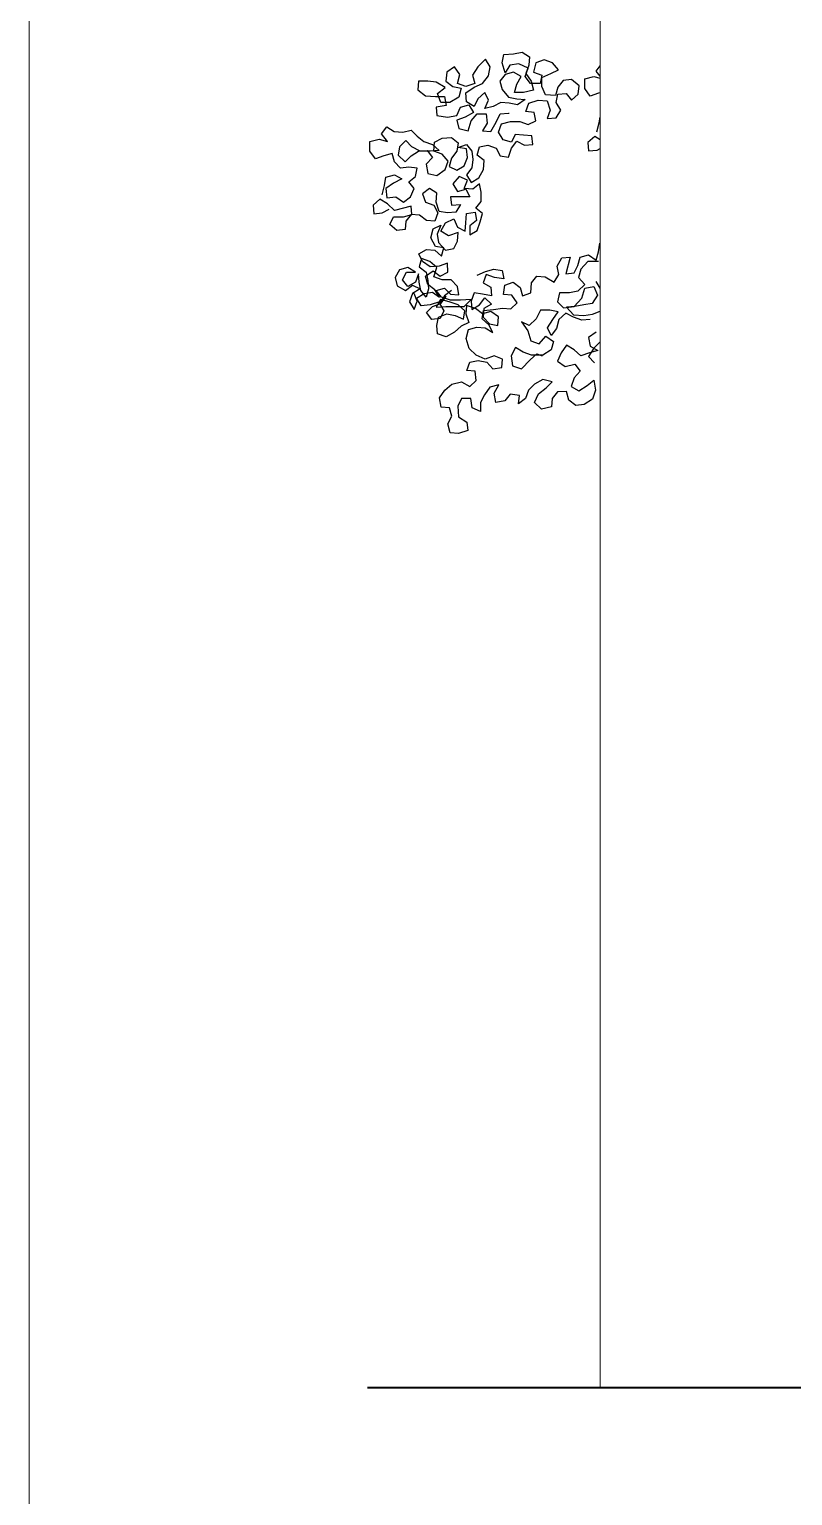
# Model space of a CAD drawing. Header units: millimetres. Extents: x 2810.5 to 2848.4, y 1624.4 to 1676.1.
# Drawn here: x 2810.49 to 2813.59, y 1646.19 to 1652.15 of the extents above; entities that cross this region are included whole.
import ezdxf

# ---------------------------------------------------------------- set-up
doc = ezdxf.new("R2010")
doc.units = ezdxf.units.MM
for name, color, linetype, lineweight in [('MURATURA_section_wall', 7, 'Continuous', 40), ('PROIEZIONI_finissime_fine lines', 251, 'Continuous', 9), ('PROIEZIONI_projections', 145, 'Continuous', 13)]:
    doc.layers.add(name, color=color, linetype=linetype, lineweight=lineweight)
doc.layers.add('VERDE_ALBERI', color=104, linetype='Continuous')

msp = doc.modelspace()

# ---------------------------------------------------------------- linework, layer by layer
at = {"layer": 'MURATURA_section_wall'}
msp.add_lwpolyline([(2811.8593, 1646.629), (2832.2957, 1646.629)], dxfattribs=at)
at = {"layer": 'PROIEZIONI_finissime_fine lines'}
msp.add_lwpolyline([(2810.4861, 1674.749), (2848.3882, 1674.749), (2848.3882, 1631.8701), (2810.4861, 1631.8701)], close=True, dxfattribs=at)
at = {"layer": 'PROIEZIONI_projections'}
msp.add_lwpolyline([(2812.8054, 1646.629), (2812.8054, 1654.5023), (2830.6555, 1654.5023), (2830.6555, 1646.629)], dxfattribs=at)
at = {"layer": 'VERDE_ALBERI'}
for p, q in [((2812.4133, 1652.0425), (2812.4534, 1652.0456)), ((2812.4534, 1652.0456), (2812.4874, 1652.0518)), ((2812.4874, 1652.0518), (2812.5183, 1652.0333)), ((2812.2125, 1651.9929), (2812.1816, 1651.9712)), ((2812.2342, 1651.962), (2812.2125, 1651.9929)), ((2812.3083, 1651.993), (2812.2867, 1651.959)), ((2812.3391, 1652.0239), (2812.3083, 1651.993)), ((2812.3577, 1651.993), (2812.3391, 1652.0239)), ((2812.3516, 1651.9559), (2812.3577, 1651.993)), ((2812.4071, 1652.0085), (2812.4133, 1652.0425)), ((2812.4195, 1651.9684), (2812.4071, 1652.0085)), ((2812.438, 1651.9993), (2812.4195, 1651.9684)), ((2812.4751, 1652.0055), (2812.438, 1651.9993)), ((2812.5122, 1651.987), (2812.4751, 1652.0055)), ((2812.4998, 1651.953), (2812.5122, 1651.987)), ((2812.5152, 1651.9993), (2812.5029, 1651.9653)), ((2812.5183, 1652.0333), (2812.5152, 1651.9993)), ((2812.543, 1652.0086), (2812.5338, 1651.9716)), ((2812.577, 1652.021), (2812.543, 1652.0086)), ((2812.611, 1652.0087), (2812.577, 1652.021)), ((2812.6357, 1651.9809), (2812.611, 1652.0087)), ((2812.7887, 1651.9755), (2812.8054, 1651.997)), ((2812.0674, 1651.9341), (2812.0643, 1651.9001)), ((2812.1044, 1651.9341), (2812.0674, 1651.9341)), ((2812.1384, 1651.931), (2812.1044, 1651.9341)), ((2812.1755, 1651.9094), (2812.1384, 1651.931)), ((2812.1816, 1651.9712), (2812.1786, 1651.9342)), ((2812.1786, 1651.9342), (2812.2064, 1651.9126)), ((2812.2249, 1651.9249), (2812.2342, 1651.962)), ((2812.2867, 1651.959), (2812.296, 1651.925)), ((2812.3269, 1651.925), (2812.3516, 1651.9559)), ((2812.4195, 1651.9622), (2812.3979, 1651.9344)), ((2812.3979, 1651.9344), (2812.4072, 1651.9004)), ((2812.4535, 1651.9715), (2812.4195, 1651.9622)), ((2812.4844, 1651.953), (2812.4535, 1651.9715)), ((2812.4659, 1651.9221), (2812.4844, 1651.953)), ((2812.5215, 1651.9252), (2812.4998, 1651.953)), ((2812.5029, 1651.9653), (2812.5246, 1651.9345)), ((2812.5246, 1651.9345), (2812.5339, 1651.8974)), ((2812.5338, 1651.9716), (2812.5678, 1651.9592)), ((2812.5678, 1651.9592), (2812.5616, 1651.9252)), ((2812.5678, 1651.95), (2812.6048, 1651.9654)), ((2812.5678, 1651.9129), (2812.5678, 1651.95)), ((2812.6048, 1651.9654), (2812.6357, 1651.9809)), ((2812.6543, 1651.9377), (2812.6327, 1651.9099)), ((2812.6883, 1651.9408), (2812.6543, 1651.9377)), ((2812.7192, 1651.9161), (2812.6883, 1651.9408)), ((2812.7424, 1651.9445), (2812.7794, 1651.9538)), ((2812.7424, 1651.9044), (2812.7424, 1651.9445)), ((2812.7794, 1651.9538), (2812.8054, 1651.9468)), ((2812.8054, 1651.9547), (2812.7887, 1651.9755)), ((2812.0643, 1651.9001), (2812.0952, 1651.8754)), ((2812.0952, 1651.8754), (2812.1354, 1651.8723)), ((2812.1354, 1651.8723), (2812.1725, 1651.8724)), ((2812.1446, 1651.8847), (2812.1755, 1651.9094)), ((2812.157, 1651.8476), (2812.1446, 1651.8847)), ((2812.1725, 1651.8724), (2812.1787, 1651.8353)), ((2812.2312, 1651.8693), (2812.1941, 1651.8477)), ((2812.2064, 1651.9126), (2812.2404, 1651.9064)), ((2812.2589, 1651.9126), (2812.2249, 1651.9249)), ((2812.2404, 1651.9064), (2812.2312, 1651.8693)), ((2812.296, 1651.925), (2812.2589, 1651.9126)), ((2812.2589, 1651.8879), (2812.2929, 1651.9096)), ((2812.2621, 1651.8508), (2812.2589, 1651.8879)), ((2812.2929, 1651.9096), (2812.3269, 1651.925)), ((2812.3362, 1651.888), (2812.3084, 1651.8632)), ((2812.3516, 1651.8571), (2812.3362, 1651.888)), ((2812.4072, 1651.9004), (2812.4319, 1651.8695)), ((2812.4319, 1651.8695), (2812.4659, 1651.8634)), ((2812.4566, 1651.8881), (2812.4659, 1651.9221)), ((2812.4937, 1651.8881), (2812.4566, 1651.8881)), ((2812.5339, 1651.8974), (2812.4937, 1651.8881)), ((2812.5616, 1651.9252), (2812.5215, 1651.9252)), ((2812.5833, 1651.8789), (2812.5678, 1651.9129)), ((2812.6235, 1651.8759), (2812.5833, 1651.8789)), ((2812.6327, 1651.9099), (2812.6235, 1651.8759)), ((2812.6266, 1651.8481), (2812.6327, 1651.8821)), ((2812.6327, 1651.8821), (2812.6667, 1651.8852)), ((2812.6667, 1651.8852), (2812.6883, 1651.8574)), ((2812.6883, 1651.8574), (2812.7161, 1651.8821)), ((2812.7161, 1651.8821), (2812.7192, 1651.9161)), ((2812.7641, 1651.8735), (2812.7424, 1651.9044)), ((2812.798, 1651.8859), (2812.7641, 1651.8735)), ((2812.8054, 1651.8879), (2812.798, 1651.8859)), ((2812.1787, 1651.8353), (2812.1385, 1651.8291)), ((2812.1385, 1651.8291), (2812.1416, 1651.7951)), ((2812.1941, 1651.8477), (2812.157, 1651.8476)), ((2812.222, 1651.7952), (2812.2374, 1651.8292)), ((2812.2374, 1651.8292), (2812.2713, 1651.8385)), ((2812.2899, 1651.8076), (2812.2559, 1651.789)), ((2812.293, 1651.8323), (2812.2621, 1651.8508)), ((2812.2713, 1651.8385), (2812.2899, 1651.8076)), ((2812.3084, 1651.8632), (2812.293, 1651.8323)), ((2812.3362, 1651.8231), (2812.3516, 1651.8571)), ((2812.3702, 1651.8324), (2812.3362, 1651.8231)), ((2812.4011, 1651.8479), (2812.3702, 1651.8324)), ((2812.4351, 1651.8448), (2812.4011, 1651.8479)), ((2812.469, 1651.8387), (2812.4351, 1651.8448)), ((2812.4659, 1651.8634), (2812.4999, 1651.8603)), ((2812.4999, 1651.8603), (2812.469, 1651.8387)), ((2812.503, 1651.8109), (2812.5154, 1651.8449)), ((2812.537, 1651.8078), (2812.503, 1651.8109)), ((2812.5154, 1651.8449), (2812.5524, 1651.8573)), ((2812.5432, 1651.7739), (2812.537, 1651.8078)), ((2812.5524, 1651.8573), (2812.5895, 1651.8542)), ((2812.5895, 1651.8542), (2812.6019, 1651.8172)), ((2812.6019, 1651.8172), (2812.5896, 1651.7832)), ((2812.6451, 1651.8172), (2812.6266, 1651.8481)), ((2812.6266, 1651.7863), (2812.6451, 1651.8172)), ((2811.9162, 1651.7208), (2811.9378, 1651.7486)), ((2811.9378, 1651.7486), (2811.9687, 1651.7301)), ((2812.1416, 1651.7951), (2812.1849, 1651.789)), ((2812.1849, 1651.789), (2812.222, 1651.7952)), ((2812.2559, 1651.789), (2812.222, 1651.7767)), ((2812.222, 1651.7767), (2812.2313, 1651.7427)), ((2812.2683, 1651.7335), (2812.2807, 1651.7736)), ((2812.2807, 1651.7736), (2812.3054, 1651.8014)), ((2812.3054, 1651.8014), (2812.3424, 1651.8015)), ((2812.3455, 1651.7644), (2812.327, 1651.7335)), ((2812.3424, 1651.8015), (2812.3455, 1651.7644)), ((2812.361, 1651.7305), (2812.3826, 1651.7675)), ((2812.3826, 1651.7675), (2812.398, 1651.8015)), ((2812.3919, 1651.7274), (2812.4042, 1651.7614)), ((2812.398, 1651.8015), (2812.432, 1651.8047)), ((2812.4042, 1651.7614), (2812.4413, 1651.7707)), ((2812.432, 1651.8047), (2812.4351, 1651.8047)), ((2812.4413, 1651.7707), (2812.4784, 1651.7707)), ((2812.4784, 1651.7707), (2812.5124, 1651.7584)), ((2812.5124, 1651.7584), (2812.5432, 1651.7739)), ((2812.5896, 1651.7832), (2812.6266, 1651.7863)), ((2812.792, 1651.7284), (2812.8012, 1651.7654)), ((2812.8012, 1651.7654), (2812.8054, 1651.7883)), ((2811.8699, 1651.6898), (2811.907, 1651.6991)), ((2811.8699, 1651.6497), (2811.8699, 1651.6898)), ((2811.907, 1651.6991), (2811.941, 1651.6899)), ((2811.941, 1651.6899), (2811.9162, 1651.7208)), ((2811.9687, 1651.7301), (2812.0027, 1651.727)), ((2812.0151, 1651.6931), (2811.9904, 1651.6683)), ((2812.0027, 1651.727), (2812.0367, 1651.7363)), ((2812.0398, 1651.6684), (2812.0151, 1651.6931)), ((2812.0367, 1651.7363), (2812.0614, 1651.7116)), ((2812.0614, 1651.7116), (2812.0892, 1651.69)), ((2812.0892, 1651.69), (2812.1232, 1651.6777)), ((2812.1325, 1651.687), (2812.1634, 1651.7025)), ((2812.1634, 1651.7025), (2812.2004, 1651.7056)), ((2812.2004, 1651.7056), (2812.2282, 1651.684)), ((2812.2313, 1651.7427), (2812.2683, 1651.7335)), ((2812.327, 1651.7335), (2812.361, 1651.7305)), ((2812.4105, 1651.6965), (2812.3919, 1651.7274)), ((2812.4445, 1651.6873), (2812.4105, 1651.6965)), ((2812.4599, 1651.7182), (2812.4445, 1651.6873)), ((2812.4445, 1651.6626), (2812.4661, 1651.6904)), ((2812.5278, 1651.7121), (2812.4599, 1651.7182)), ((2812.4661, 1651.6904), (2812.497, 1651.675)), ((2812.531, 1651.6781), (2812.5278, 1651.7121)), ((2812.7828, 1651.7098), (2812.755, 1651.6851)), ((2812.8054, 1651.6963), (2812.7828, 1651.7098)), ((2811.8916, 1651.6188), (2811.8699, 1651.6497)), ((2811.9256, 1651.6312), (2811.8916, 1651.6188)), ((2811.9595, 1651.6405), (2811.9256, 1651.6312)), ((2811.9688, 1651.6065), (2811.9595, 1651.6405)), ((2811.9904, 1651.6683), (2811.9842, 1651.6343)), ((2811.9842, 1651.6343), (2812.0121, 1651.6066)), ((2812.0121, 1651.6066), (2812.0368, 1651.6313)), ((2812.0368, 1651.6313), (2812.0676, 1651.6499)), ((2812.0738, 1651.6499), (2812.0398, 1651.6684)), ((2812.0676, 1651.6499), (2812.1016, 1651.653)), ((2812.114, 1651.6499), (2812.0738, 1651.6499)), ((2812.1016, 1651.653), (2812.1233, 1651.6252)), ((2812.151, 1651.653), (2812.114, 1651.6499)), ((2812.1232, 1651.6777), (2812.151, 1651.653)), ((2812.1294, 1651.6499), (2812.1325, 1651.687)), ((2812.1634, 1651.6376), (2812.1294, 1651.6499)), ((2812.1881, 1651.6098), (2812.1634, 1651.6376)), ((2812.2221, 1651.65), (2812.2005, 1651.6222)), ((2812.2282, 1651.684), (2812.2221, 1651.65)), ((2812.2283, 1651.6655), (2812.2622, 1651.6778)), ((2812.2622, 1651.6593), (2812.2283, 1651.6655)), ((2812.2622, 1651.6778), (2812.2839, 1651.6501)), ((2812.2654, 1651.6253), (2812.2622, 1651.6593)), ((2812.2839, 1651.6501), (2812.287, 1651.6161)), ((2812.3055, 1651.6346), (2812.3147, 1651.6686)), ((2812.3333, 1651.613), (2812.3055, 1651.6346)), ((2812.3147, 1651.6686), (2812.3487, 1651.6748)), ((2812.3487, 1651.6748), (2812.3827, 1651.6625)), ((2812.3827, 1651.6625), (2812.3982, 1651.6316)), ((2812.3982, 1651.6316), (2812.4322, 1651.6255)), ((2812.4322, 1651.6255), (2812.4445, 1651.6626)), ((2812.497, 1651.675), (2812.531, 1651.6781)), ((2812.755, 1651.6851), (2812.7581, 1651.6511)), ((2812.7581, 1651.6511), (2812.7921, 1651.6542)), ((2812.7921, 1651.6542), (2812.8054, 1651.6616)), ((2811.9936, 1651.5818), (2811.9688, 1651.6065)), ((2812.0275, 1651.585), (2811.9936, 1651.5818)), ((2812.0615, 1651.5819), (2812.0275, 1651.585)), ((2812.0554, 1651.5479), (2812.0615, 1651.5819)), ((2812.1233, 1651.6252), (2812.0986, 1651.5974)), ((2812.0986, 1651.5974), (2812.1048, 1651.5603)), ((2812.1419, 1651.5511), (2812.1758, 1651.5758)), ((2812.1758, 1651.5758), (2812.1881, 1651.6098)), ((2812.2005, 1651.6222), (2812.1913, 1651.5882)), ((2812.1913, 1651.5882), (2812.2222, 1651.5728)), ((2812.2222, 1651.5728), (2812.253, 1651.5913)), ((2812.253, 1651.5913), (2812.2654, 1651.6253)), ((2812.2839, 1651.5821), (2812.2623, 1651.5543)), ((2812.287, 1651.6161), (2812.2839, 1651.5821)), ((2812.3118, 1651.542), (2812.3303, 1651.576)), ((2812.3303, 1651.576), (2812.3333, 1651.613)), ((2811.9195, 1651.4737), (2811.9288, 1651.5107)), ((2811.9288, 1651.5107), (2811.9349, 1651.5447)), ((2811.9349, 1651.5447), (2811.9689, 1651.554)), ((2811.9658, 1651.52), (2811.9349, 1651.4984)), ((2811.9998, 1651.5386), (2811.9658, 1651.52)), ((2811.9689, 1651.554), (2811.9998, 1651.5386)), ((2812.0276, 1651.5263), (2812.0554, 1651.5479)), ((2812.0492, 1651.4985), (2812.0276, 1651.5263)), ((2812.1048, 1651.5603), (2812.1419, 1651.5511)), ((2812.2315, 1651.5481), (2812.2068, 1651.5172)), ((2812.2068, 1651.5172), (2812.2253, 1651.4863)), ((2812.2654, 1651.5327), (2812.2315, 1651.5481)), ((2812.2531, 1651.4987), (2812.2654, 1651.5327)), ((2812.2623, 1651.5543), (2812.2809, 1651.5234)), ((2812.2809, 1651.5234), (2812.3118, 1651.542)), ((2812.3149, 1651.5173), (2812.2871, 1651.4956)), ((2812.3211, 1651.4833), (2812.3149, 1651.5173)), ((2811.9103, 1651.4551), (2811.8825, 1651.4304)), ((2811.9412, 1651.4366), (2811.9103, 1651.4551)), ((2811.9349, 1651.4984), (2811.9381, 1651.4613)), ((2811.9381, 1651.4613), (2811.9751, 1651.4644)), ((2811.9751, 1651.4644), (2812.006, 1651.4428)), ((2812.006, 1651.4428), (2812.0338, 1651.4645)), ((2812.0338, 1651.4645), (2812.0492, 1651.4985)), ((2812.111, 1651.4985), (2812.0832, 1651.4769)), ((2812.0832, 1651.4769), (2812.0956, 1651.4429)), ((2812.1419, 1651.48), (2812.111, 1651.4985)), ((2812.1389, 1651.443), (2812.1419, 1651.48)), ((2812.2748, 1651.4647), (2812.1975, 1651.4646)), ((2812.1975, 1651.4646), (2812.2007, 1651.4307)), ((2812.2253, 1651.4863), (2812.2593, 1651.4956)), ((2812.2871, 1651.4956), (2812.2531, 1651.4987)), ((2812.2593, 1651.4956), (2812.2748, 1651.4647)), ((2812.3211, 1651.4462), (2812.3211, 1651.4833)), ((2811.8825, 1651.4304), (2811.8856, 1651.3964)), ((2811.8856, 1651.3964), (2811.9196, 1651.3995)), ((2811.9196, 1651.3995), (2811.9474, 1651.415)), ((2811.969, 1651.4088), (2811.9412, 1651.4366)), ((2812.037, 1651.4274), (2811.969, 1651.4088)), ((2812.0061, 1651.3842), (2812.0401, 1651.3935)), ((2812.037, 1651.3934), (2812.0154, 1651.3656)), ((2812.0401, 1651.3935), (2812.037, 1651.4274)), ((2812.071, 1651.3904), (2812.037, 1651.3934)), ((2812.0988, 1651.3688), (2812.071, 1651.3904)), ((2812.0956, 1651.4429), (2812.1296, 1651.4306)), ((2812.1296, 1651.4306), (2812.1451, 1651.3997)), ((2812.1451, 1651.3997), (2812.1328, 1651.3657)), ((2812.1513, 1651.4059), (2812.1389, 1651.443)), ((2812.1853, 1651.3998), (2812.1513, 1651.4059)), ((2812.2192, 1651.4029), (2812.1853, 1651.3998)), ((2812.2007, 1651.4307), (2812.2377, 1651.4338)), ((2812.2377, 1651.4338), (2812.2192, 1651.4029)), ((2812.2594, 1651.3597), (2812.2625, 1651.3967)), ((2812.2625, 1651.3967), (2812.2965, 1651.403)), ((2812.2965, 1651.403), (2812.3027, 1651.369)), ((2812.2995, 1651.4184), (2812.3211, 1651.4462)), ((2812.3273, 1651.3968), (2812.2995, 1651.4184)), ((2812.3181, 1651.3628), (2812.3273, 1651.3968)), ((2811.9505, 1651.3532), (2811.9659, 1651.3841)), ((2811.9784, 1651.3285), (2811.9505, 1651.3532)), ((2811.9659, 1651.3841), (2812.0061, 1651.3842)), ((2812.0123, 1651.3316), (2811.9784, 1651.3285)), ((2812.0154, 1651.3656), (2812.0123, 1651.3316)), ((2812.1328, 1651.3657), (2812.0988, 1651.3688)), ((2812.1174, 1651.2978), (2812.1266, 1651.3348)), ((2812.1266, 1651.3348), (2812.1575, 1651.3503)), ((2812.1575, 1651.3503), (2812.1421, 1651.3132)), ((2812.1575, 1651.3256), (2812.176, 1651.3596)), ((2812.176, 1651.3596), (2812.21, 1651.3751)), ((2812.21, 1651.3751), (2812.2255, 1651.3411)), ((2812.2255, 1651.3411), (2812.2564, 1651.3257)), ((2812.2564, 1651.3257), (2812.2594, 1651.3597)), ((2812.3027, 1651.369), (2812.2749, 1651.3473)), ((2812.2749, 1651.3473), (2812.2749, 1651.3103)), ((2812.3058, 1651.3288), (2812.3181, 1651.3628)), ((2812.136, 1651.2638), (2812.1174, 1651.2978)), ((2812.1421, 1651.3132), (2812.1483, 1651.2793)), ((2812.1483, 1651.2793), (2812.1761, 1651.2484)), ((2812.1884, 1651.3071), (2812.1575, 1651.3256)), ((2812.2286, 1651.3195), (2812.1884, 1651.3071)), ((2812.2101, 1651.2546), (2812.2255, 1651.2855)), ((2812.2255, 1651.2855), (2812.2286, 1651.3195)), ((2812.2749, 1651.3103), (2812.3058, 1651.3288)), ((2812.7976, 1651.2422), (2812.8037, 1651.2762)), ((2812.068, 1651.2328), (2812.0989, 1651.2514)), ((2812.0835, 1651.202), (2812.068, 1651.2328)), ((2812.0795, 1651.2145), (2812.0703, 1651.1805)), ((2812.1135, 1651.2022), (2812.0795, 1651.2145)), ((2812.0989, 1651.2514), (2812.1329, 1651.2484)), ((2812.1329, 1651.2484), (2812.1607, 1651.2237)), ((2812.1699, 1651.2577), (2812.136, 1651.2638)), ((2812.1607, 1651.2237), (2812.1699, 1651.2577)), ((2812.1761, 1651.2484), (2812.2101, 1651.2546)), ((2812.6308, 1651.1833), (2812.6493, 1651.2173)), ((2812.6493, 1651.2173), (2812.6833, 1651.2205)), ((2812.6833, 1651.2205), (2812.6648, 1651.1525)), ((2812.7142, 1651.1865), (2812.7234, 1651.2205)), ((2812.7234, 1651.2205), (2812.7574, 1651.2298)), ((2812.7574, 1651.2298), (2812.7883, 1651.2082)), ((2812.7883, 1651.2082), (2812.7976, 1651.2422)), ((2811.99, 1651.1681), (2811.9715, 1651.1372)), ((2812.0239, 1651.1774), (2811.99, 1651.1681)), ((2812.0024, 1651.128), (2812.0178, 1651.1589)), ((2812.0178, 1651.1589), (2812.0549, 1651.1589)), ((2812.0549, 1651.1589), (2812.0239, 1651.1774)), ((2812.0672, 1651.1527), (2812.0549, 1651.1187)), ((2812.0703, 1651.1188), (2812.0672, 1651.1527)), ((2812.0703, 1651.1805), (2812.0981, 1651.1589)), ((2812.1144, 1651.1804), (2812.0835, 1651.202)), ((2812.0959, 1651.1433), (2812.1268, 1651.1649)), ((2812.0981, 1651.1589), (2812.1043, 1651.125)), ((2812.1413, 1651.1775), (2812.1135, 1651.2022)), ((2812.1515, 1651.1835), (2812.1144, 1651.1804)), ((2812.1268, 1651.1649), (2812.1546, 1651.1433)), ((2812.129, 1651.1404), (2812.1413, 1651.1775)), ((2812.1854, 1651.1959), (2812.1515, 1651.1835)), ((2812.1546, 1651.1433), (2812.1855, 1651.1588)), ((2812.1855, 1651.1588), (2812.1854, 1651.1959)), ((2812.3051, 1651.1468), (2812.339, 1651.1623)), ((2812.339, 1651.1623), (2812.373, 1651.1716)), ((2812.373, 1651.1716), (2812.407, 1651.1654)), ((2812.407, 1651.1654), (2812.4132, 1651.1314)), ((2812.637, 1651.1494), (2812.6308, 1651.1833)), ((2812.6648, 1651.1525), (2812.6988, 1651.1556)), ((2812.6988, 1651.1556), (2812.7142, 1651.1865)), ((2812.7266, 1651.1711), (2812.7173, 1651.1371)), ((2812.7543, 1651.202), (2812.7266, 1651.1711)), ((2812.7976, 1651.202), (2812.7543, 1651.202)), ((2811.9715, 1651.1372), (2811.9808, 1651.1032)), ((2811.9808, 1651.1032), (2812.0148, 1651.0847)), ((2812.024, 1651.1002), (2812.0024, 1651.128)), ((2812.0148, 1651.0847), (2812.0425, 1651.1064)), ((2812.0549, 1651.1187), (2812.024, 1651.1002)), ((2812.0425, 1651.1064), (2812.0734, 1651.091)), ((2812.0765, 1651.0848), (2812.0703, 1651.1188)), ((2812.1052, 1651.1093), (2812.0959, 1651.1433)), ((2812.1043, 1651.125), (2812.1074, 1651.091)), ((2812.133, 1651.0877), (2812.1052, 1651.1093)), ((2812.163, 1651.1281), (2812.129, 1651.1404)), ((2812.1383, 1651.0848), (2812.1723, 1651.0941)), ((2812.2001, 1651.1281), (2812.163, 1651.1281)), ((2812.1723, 1651.0941), (2812.197, 1651.0695)), ((2812.2248, 1651.1004), (2812.2001, 1651.1281)), ((2812.231, 1651.0664), (2812.2248, 1651.1004)), ((2812.3421, 1651.1499), (2812.3298, 1651.1159)), ((2812.3298, 1651.1159), (2812.3607, 1651.0974)), ((2812.3761, 1651.1376), (2812.3421, 1651.1499)), ((2812.3607, 1651.0974), (2812.3638, 1651.0634)), ((2812.4132, 1651.1314), (2812.3761, 1651.1376)), ((2812.4116, 1651.0688), (2812.4177, 1651.1059)), ((2812.4177, 1651.1059), (2812.4517, 1651.1183)), ((2812.4517, 1651.1183), (2812.4795, 1651.0967)), ((2812.4795, 1651.0967), (2812.4888, 1651.0627)), ((2812.5228, 1651.0751), (2812.5258, 1651.1153)), ((2812.5258, 1651.1153), (2812.5474, 1651.1431)), ((2812.5474, 1651.1431), (2812.5814, 1651.14)), ((2812.5814, 1651.14), (2812.6185, 1651.1185)), ((2812.6185, 1651.1185), (2812.637, 1651.1494)), ((2812.7421, 1651.1093), (2812.7143, 1651.0815)), ((2812.7173, 1651.1371), (2812.7421, 1651.1093)), ((2812.7298, 1651.0537), (2812.7421, 1651.0939)), ((2812.7421, 1651.0939), (2812.7792, 1651.1001)), ((2812.7792, 1651.1001), (2812.7946, 1651.0661)), ((2812.8054, 1651.0935), (2812.7884, 1651.1217)), ((2812.0426, 1651.0724), (2812.0302, 1651.0384)), ((2812.0302, 1651.0384), (2812.0488, 1651.0075)), ((2812.0734, 1651.091), (2812.0426, 1651.0724)), ((2812.0611, 1651.0415), (2812.0488, 1651.0724)), ((2812.0488, 1651.0075), (2812.0611, 1651.0415)), ((2812.0589, 1651.0537), (2812.0898, 1651.0722)), ((2812.0775, 1651.0228), (2812.0589, 1651.0537)), ((2812.0982, 1651.057), (2812.0765, 1651.0848)), ((2812.0898, 1651.0722), (2812.1238, 1651.0784)), ((2812.1074, 1651.091), (2812.0982, 1651.057)), ((2812.1516, 1651.0383), (2812.1145, 1651.0259)), ((2812.1238, 1651.0784), (2812.1516, 1651.0568)), ((2812.1238, 1651.0198), (2812.1578, 1651.0321)), ((2812.1516, 1651.0568), (2812.133, 1651.0877)), ((2812.16, 1651.0571), (2812.1383, 1651.0848)), ((2812.1569, 1651.0478), (2812.1384, 1651.0169)), ((2812.1732, 1651.063), (2812.1516, 1651.0321)), ((2812.1794, 1651.06), (2812.1516, 1651.0383)), ((2812.1516, 1651.0321), (2812.1702, 1651.0013)), ((2812.1909, 1651.0386), (2812.1569, 1651.0478)), ((2812.1578, 1651.0321), (2812.1794, 1651.06)), ((2812.1971, 1651.0447), (2812.16, 1651.0571)), ((2812.201, 1651.0847), (2812.1732, 1651.063)), ((2812.228, 1651.0262), (2812.1909, 1651.0386)), ((2812.197, 1651.0695), (2812.231, 1651.0664)), ((2812.2372, 1651.0448), (2812.1971, 1651.0447)), ((2812.2805, 1651.0479), (2812.2372, 1651.0448)), ((2812.2527, 1651.0201), (2812.2805, 1651.0479)), ((2812.2928, 1651.0757), (2812.2805, 1651.0417)), ((2812.2805, 1651.0417), (2812.2836, 1651.0078)), ((2812.3268, 1651.0696), (2812.2928, 1651.0757)), ((2812.3145, 1651.0263), (2812.336, 1651.0541)), ((2812.3638, 1651.0634), (2812.3268, 1651.0696)), ((2812.336, 1651.0541), (2812.3639, 1651.0294)), ((2812.4456, 1651.0658), (2812.4116, 1651.0688)), ((2812.4425, 1651.0102), (2812.4672, 1651.0349)), ((2812.4672, 1651.0349), (2812.4456, 1651.0658)), ((2812.4888, 1651.0627), (2812.5228, 1651.0751)), ((2812.6402, 1651.0752), (2812.6309, 1651.0382)), ((2812.6309, 1651.0382), (2812.6557, 1651.0135)), ((2812.6803, 1651.0753), (2812.6402, 1651.0752)), ((2812.7143, 1651.0815), (2812.6803, 1651.0753)), ((2812.6989, 1651.0197), (2812.7298, 1651.0537)), ((2812.7946, 1651.0661), (2812.773, 1651.0321)), ((2812.1145, 1651.0259), (2812.0775, 1651.0228)), ((2812.0991, 1650.995), (2812.1238, 1651.0198)), ((2812.1208, 1650.9672), (2812.0991, 1650.995)), ((2812.1384, 1651.0169), (2812.1785, 1651.02)), ((2812.1415, 1650.9428), (2812.1477, 1650.9767)), ((2812.1477, 1650.9767), (2812.1817, 1650.9891)), ((2812.1702, 1651.0013), (2812.1548, 1650.9704)), ((2812.1785, 1651.02), (2812.2527, 1651.0201)), ((2812.1817, 1650.9891), (2812.2156, 1650.983)), ((2812.2156, 1650.983), (2812.2496, 1650.9676)), ((2812.2558, 1651.0015), (2812.228, 1651.0262)), ((2812.2496, 1650.9676), (2812.2558, 1651.0015)), ((2812.2619, 1651.0232), (2812.2589, 1650.9892)), ((2812.2589, 1650.9892), (2812.2713, 1650.9552)), ((2812.299, 1651.0109), (2812.2619, 1651.0232)), ((2812.2836, 1651.0078), (2812.3145, 1651.0263)), ((2812.3268, 1650.9893), (2812.299, 1651.0109)), ((2812.3252, 1650.9699), (2812.3313, 1651.0039)), ((2812.3608, 1650.9986), (2812.3268, 1650.9893)), ((2812.333, 1651.0109), (2812.3299, 1650.9769)), ((2812.3299, 1650.9769), (2812.3547, 1650.9491)), ((2812.3313, 1651.0039), (2812.3715, 1651.007)), ((2812.3639, 1651.0294), (2812.333, 1651.0109)), ((2812.3917, 1650.977), (2812.3608, 1650.9986)), ((2812.3715, 1651.007), (2812.4085, 1651.0132)), ((2812.3887, 1650.943), (2812.3917, 1650.977)), ((2812.4085, 1651.0132), (2812.4425, 1651.0102)), ((2812.563, 1651.0041), (2812.5445, 1650.9701)), ((2812.6001, 1651.0041), (2812.563, 1651.0041)), ((2812.6341, 1650.998), (2812.6001, 1651.0041)), ((2812.6125, 1650.9671), (2812.6341, 1650.998)), ((2812.665, 1650.9918), (2812.6372, 1650.9671)), ((2812.6557, 1651.0135), (2812.6989, 1651.0197)), ((2812.6959, 1650.9764), (2812.665, 1650.9918)), ((2812.702, 1651.0197), (2812.668, 1651.0166)), ((2812.668, 1651.0166), (2812.6959, 1650.9857)), ((2812.6959, 1650.9857), (2812.7391, 1650.9827)), ((2812.7299, 1650.9641), (2812.6959, 1650.9764)), ((2812.7391, 1651.0259), (2812.702, 1651.0197)), ((2812.773, 1651.0321), (2812.7391, 1651.0259)), ((2812.7391, 1650.9827), (2812.7731, 1650.9889)), ((2812.7731, 1650.9889), (2812.8054, 1651.0006)), ((2812.1548, 1650.9704), (2812.1208, 1650.9672)), ((2812.1447, 1650.9088), (2812.1415, 1650.9428)), ((2812.2126, 1650.915), (2812.1787, 1650.8965)), ((2812.2404, 1650.9398), (2812.2126, 1650.915)), ((2812.2713, 1650.9552), (2812.2404, 1650.9398)), ((2812.2604, 1650.8895), (2812.2696, 1650.9266)), ((2812.2696, 1650.9266), (2812.3036, 1650.9359)), ((2812.3036, 1650.9359), (2812.3376, 1650.9329)), ((2812.353, 1650.9452), (2812.3252, 1650.9699)), ((2812.3376, 1650.9329), (2812.3685, 1650.9144)), ((2812.3685, 1650.9144), (2812.353, 1650.9452)), ((2812.3547, 1650.9491), (2812.3887, 1650.943)), ((2812.5167, 1650.9423), (2812.4858, 1650.9577)), ((2812.4858, 1650.9577), (2812.5106, 1650.9207)), ((2812.5106, 1650.9207), (2812.523, 1650.8805)), ((2812.5445, 1650.9701), (2812.5167, 1650.9423)), ((2812.5909, 1650.9331), (2812.6125, 1650.9671)), ((2812.6063, 1650.9022), (2812.5909, 1650.9331)), ((2812.6279, 1650.93), (2812.6063, 1650.9022)), ((2812.6372, 1650.9671), (2812.6279, 1650.93)), ((2812.7638, 1650.9672), (2812.7299, 1650.9641)), ((2812.7886, 1650.9147), (2812.7577, 1650.8931)), ((2812.1787, 1650.8965), (2812.1447, 1650.9088)), ((2812.2728, 1650.8494), (2812.2604, 1650.8895)), ((2812.523, 1650.8805), (2812.557, 1650.8682)), ((2812.557, 1650.8682), (2812.5847, 1650.8991)), ((2812.5847, 1650.8991), (2812.6156, 1650.8775)), ((2812.6156, 1650.8775), (2812.6064, 1650.8435)), ((2812.6682, 1650.8621), (2812.6466, 1650.8312)), ((2812.6991, 1650.8436), (2812.6682, 1650.8621)), ((2812.7577, 1650.8931), (2812.7639, 1650.8591)), ((2812.7639, 1650.8591), (2812.7948, 1650.8406)), ((2812.8041, 1650.8746), (2812.7794, 1650.8499)), ((2812.3006, 1650.8216), (2812.2728, 1650.8494)), ((2812.2759, 1650.7938), (2812.3099, 1650.8)), ((2812.3377, 1650.8062), (2812.3006, 1650.8216)), ((2812.3099, 1650.8), (2812.3439, 1650.7939)), ((2812.3747, 1650.8186), (2812.3377, 1650.8062)), ((2812.4087, 1650.8063), (2812.3747, 1650.8186)), ((2812.4057, 1650.7723), (2812.4087, 1650.8063)), ((2812.4612, 1650.8527), (2812.4427, 1650.8187)), ((2812.4427, 1650.8187), (2812.4489, 1650.7785)), ((2812.4921, 1650.8342), (2812.4612, 1650.8527)), ((2812.486, 1650.7662), (2812.5199, 1650.8033)), ((2812.5261, 1650.8218), (2812.4921, 1650.8342)), ((2812.5199, 1650.8033), (2812.5477, 1650.828)), ((2812.5724, 1650.8219), (2812.5261, 1650.8218)), ((2812.5477, 1650.828), (2812.5694, 1650.8188)), ((2812.6064, 1650.8435), (2812.5724, 1650.8219)), ((2812.6466, 1650.8312), (2812.6312, 1650.7972)), ((2812.6312, 1650.7972), (2812.6621, 1650.7756)), ((2812.7269, 1650.8189), (2812.6991, 1650.8436)), ((2812.7609, 1650.8313), (2812.7269, 1650.8189)), ((2812.7794, 1650.8499), (2812.7578, 1650.8159)), ((2812.7578, 1650.8159), (2812.7825, 1650.7912)), ((2812.7948, 1650.8406), (2812.7609, 1650.8313)), ((2812.2636, 1650.7598), (2812.2759, 1650.7938)), ((2812.2976, 1650.7567), (2812.2636, 1650.7598)), ((2812.3007, 1650.7197), (2812.2976, 1650.7567)), ((2812.3439, 1650.7939), (2812.3686, 1650.7661)), ((2812.3686, 1650.7661), (2812.4057, 1650.7723)), ((2812.4489, 1650.7785), (2812.486, 1650.7662)), ((2812.6621, 1650.7756), (2812.7022, 1650.7849)), ((2812.7239, 1650.7571), (2812.6992, 1650.7293)), ((2812.7022, 1650.7849), (2812.7239, 1650.7571)), ((2812.1525, 1650.6485), (2812.1741, 1650.6794)), ((2812.1741, 1650.6794), (2812.2019, 1650.7041)), ((2812.2019, 1650.7041), (2812.242, 1650.7134)), ((2812.242, 1650.7134), (2812.276, 1650.6949)), ((2812.276, 1650.6949), (2812.3007, 1650.7197)), ((2812.3563, 1650.6919), (2812.3347, 1650.661)), ((2812.3934, 1650.7012), (2812.3563, 1650.6919)), ((2812.3749, 1650.6672), (2812.3934, 1650.7012)), ((2812.5139, 1650.6797), (2812.5016, 1650.6457)), ((2812.5386, 1650.7045), (2812.5139, 1650.6797)), ((2812.5725, 1650.723), (2812.5386, 1650.7045)), ((2812.554, 1650.6643), (2812.5849, 1650.6891)), ((2812.6096, 1650.7138), (2812.5725, 1650.723)), ((2812.5849, 1650.6891), (2812.6096, 1650.7138)), ((2812.6992, 1650.7293), (2812.6868, 1650.6953)), ((2812.6868, 1650.6953), (2812.7178, 1650.6768)), ((2812.7178, 1650.6768), (2812.7517, 1650.6985)), ((2812.7517, 1650.6985), (2812.7795, 1650.7201)), ((2812.7857, 1650.68), (2812.7734, 1650.6429)), ((2812.7795, 1650.7201), (2812.7857, 1650.68)), ((2812.1587, 1650.6114), (2812.1525, 1650.6485)), ((2812.2421, 1650.6455), (2812.2267, 1650.6146)), ((2812.2791, 1650.6455), (2812.2421, 1650.6455)), ((2812.2854, 1650.6085), (2812.2791, 1650.6455)), ((2812.3347, 1650.661), (2812.3193, 1650.6301)), ((2812.3193, 1650.6301), (2812.3193, 1650.593)), ((2812.3811, 1650.6302), (2812.3749, 1650.6672)), ((2812.4182, 1650.6364), (2812.3811, 1650.6302)), ((2812.4398, 1650.6642), (2812.4182, 1650.6364)), ((2812.4768, 1650.6581), (2812.4398, 1650.6642)), ((2812.4738, 1650.6241), (2812.4768, 1650.6581)), ((2812.5016, 1650.6457), (2812.4738, 1650.6241)), ((2812.5386, 1650.6303), (2812.554, 1650.6643)), ((2812.5665, 1650.6025), (2812.5386, 1650.6303)), ((2812.6097, 1650.6458), (2812.6066, 1650.6118)), ((2812.6313, 1650.6736), (2812.6097, 1650.6458)), ((2812.6683, 1650.6737), (2812.6313, 1650.6736)), ((2812.6776, 1650.6397), (2812.6683, 1650.6737)), ((2812.7055, 1650.6181), (2812.6776, 1650.6397)), ((2812.7394, 1650.6212), (2812.7055, 1650.6181)), ((2812.7734, 1650.6429), (2812.7394, 1650.6212)), ((2812.1927, 1650.6084), (2812.1587, 1650.6114)), ((2812.1866, 1650.5435), (2812.202, 1650.5744)), ((2812.202, 1650.5744), (2812.1927, 1650.6084)), ((2812.2267, 1650.6146), (2812.2298, 1650.5713)), ((2812.2298, 1650.5713), (2812.2638, 1650.5497)), ((2812.3193, 1650.593), (2812.2854, 1650.6085)), ((2812.6066, 1650.6118), (2812.5665, 1650.6025)), ((2812.1959, 1650.5064), (2812.1866, 1650.5435)), ((2812.2298, 1650.5034), (2812.1959, 1650.5064)), ((2812.2669, 1650.5158), (2812.2298, 1650.5034)), ((2812.2638, 1650.5497), (2812.2669, 1650.5158))]:
    msp.add_line(p, q, dxfattribs=at)

doc.saveas('drawing.dxf')
